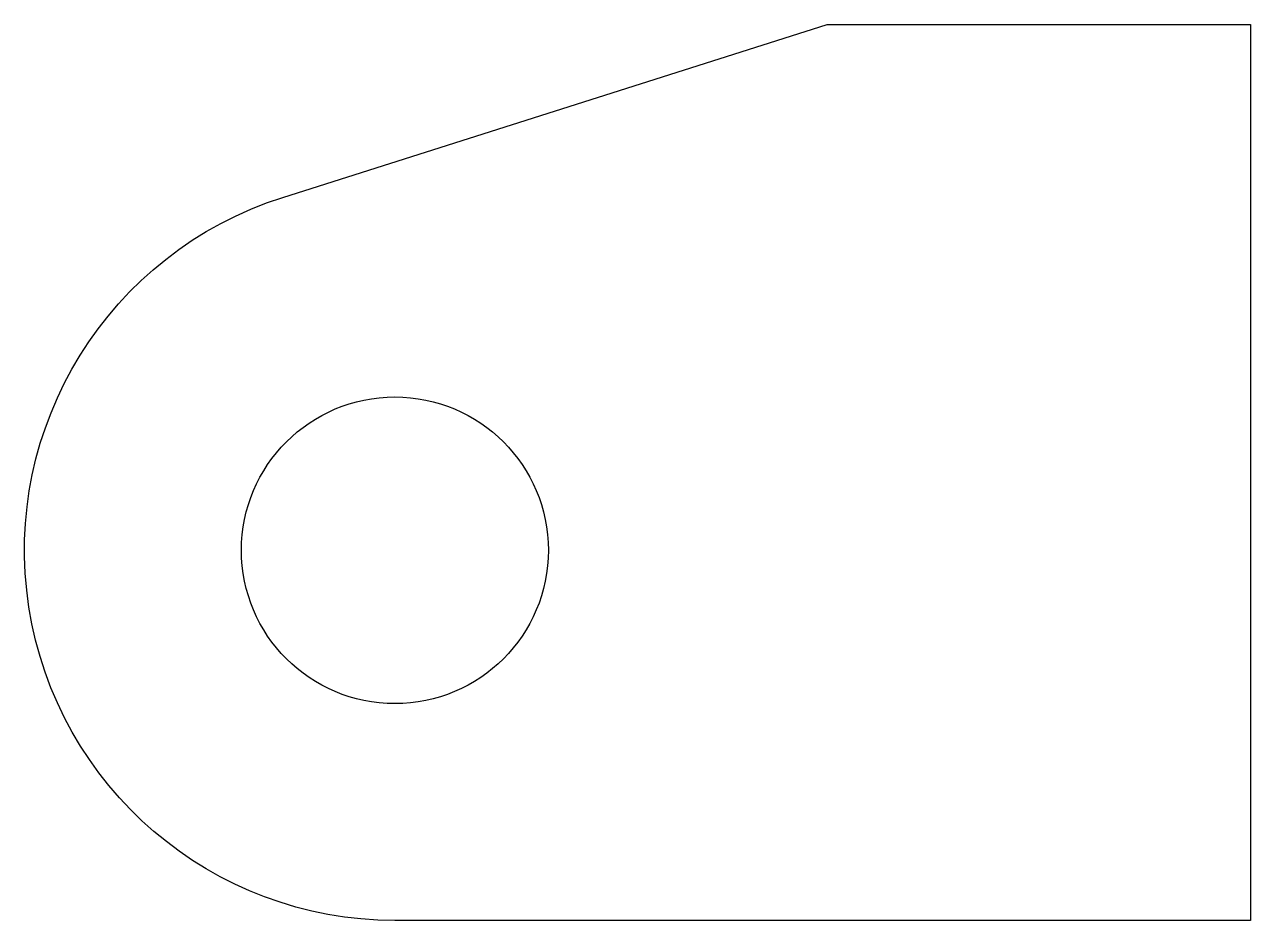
# Model space of a CAD drawing. Extents: x -7 to 16.2, y -7 to 9.9.
import ezdxf

# ---------------------------------------------------------------- set-up
doc = ezdxf.new("R2010")
doc.units = 0

msp = doc.modelspace()

# ---------------------------------------------------------------- linework, layer by layer
at = {"layer": '1'}
msp.add_lwpolyline([(16.17, 9.941), (16.17, -7), (0, -7, -0.856886), (-2.12, 6.671), (8.17, 9.941)], format="xyb", close=True, dxfattribs=at)
msp.add_circle((0, 0), 2.9, dxfattribs=at)

doc.saveas('drawing.dxf')
